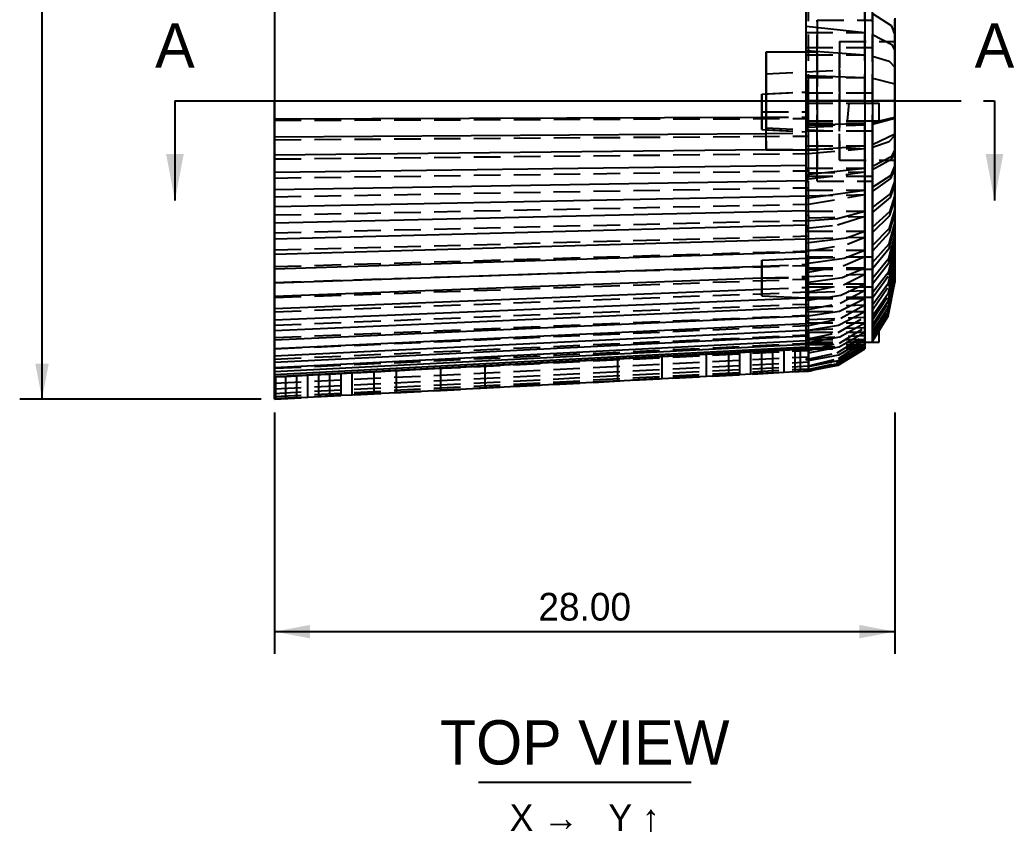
# Model space of a CAD drawing. Header units: millimetres. Extents: x 5 to 853, y 5 to 589.
# Drawn here: x 208.3 to 298.1, y 307.8 to 381.1 of the extents above; entities that cross this region are included whole.
import ezdxf
from ezdxf.enums import TextEntityAlignment as Align

# ---------------------------------------------------------------- set-up
doc = ezdxf.new("R2010")
doc.units = ezdxf.units.MM
doc.linetypes.add('HIDDEN', pattern=[3.6, 2.4, -1.2])
doc.linetypes.add('PHANTOM', pattern=[21, 11, -2, 2, -2, 2, -2])
for name, color, linetype in [('CUT', 1, 'PHANTOM'), ('CUTTHIN', 1, 'PHANTOM'), ('DIM', 3, 'CONTINUOUS'), ('HIDDEN', 8, 'HIDDEN'), ('TEXT', 3, 'CONTINUOUS'), ('VISIBLE', 7, 'CONTINUOUS')]:
    doc.layers.add(name, color=color, linetype=linetype)

msp = doc.modelspace()

# ---------------------------------------------------------------- linework, layer by layer
at = {"layer": 'CUT'}
for p, q in [((222.339244, 373.826814), (236.339244, 373.826814)), ((222.339244, 373.826814), (222.339244, 364.826814)), ((282.339244, 373.826814), (296.339244, 373.826814)), ((296.339244, 373.826814), (296.339244, 364.826814))]:
    msp.add_line(p, q, dxfattribs=at)
for points in [[(222.339244, 364.826814), (223.137244, 369.026814), (221.541244, 369.026814)], [(296.339244, 364.826814), (297.137244, 369.026814), (295.541244, 369.026814)]]:
    msp.add_solid(points, dxfattribs=at)
at = {"layer": 'CUTTHIN'}
msp.add_line((236.339244, 373.826814), (282.339244, 373.826814), dxfattribs=at)
at = {"layer": 'DIM'}
for p, q in [((210.339244, 346.892814), (210.339244, 442.214326)), ((230.139244, 346.892814), (208.339244, 346.892814)), ((231.339244, 345.692814), (231.339244, 323.892814)), ((287.339244, 345.692814), (287.339244, 323.892814)), ((231.339244, 325.892814), (287.339244, 325.892814))]:
    msp.add_line(p, q, dxfattribs=at)
for points in [[(210.339244, 346.892814), (210.947244, 350.092814), (209.731244, 350.092814)], [(231.339244, 325.892814), (234.539244, 325.284814), (234.539244, 326.500814)], [(287.339244, 325.892814), (284.139244, 326.500814), (284.139244, 325.284814)]]:
    msp.add_solid(points, dxfattribs=at)
at = {"layer": 'HIDDEN'}
for p, q in [((279.339244, 373.826814), (279.339244, 425.560147)), ((279.539244, 373.826814), (279.539244, 426.29348)), ((285.339244, 373.826814), (285.339244, 420.677175)), ((287.339244, 420.878199), (287.339244, 373.826814)), ((279.339244, 373.826814), (279.339244, 418.612037)), ((279.539244, 373.826814), (279.539244, 418.617108)), ((279.339244, 380.004259), (279.339244, 381.966865)), ((280.339244, 366.556814), (280.339244, 381.096814)), ((280.339244, 381.096814), (280.339244, 373.826814)), ((280.339244, 381.096814), (284.63071, 381.096814)), ((284.63071, 373.826814), (284.632369, 381.096814)), ((285.339244, 366.556814), (285.339244, 381.096814)), ((285.339244, 381.096814), (285.339244, 373.826814)), ((279.339244, 377.988822), (279.339244, 380.004259)), ((279.339244, 380.004259), (284.63071, 380.004259)), ((282.339244, 368.456814), (282.339244, 379.196814)), ((282.339244, 379.196814), (282.339244, 373.826814)), ((282.339244, 379.196814), (287.339244, 379.196814)), ((287.339244, 368.456814), (287.339244, 379.196814)), ((287.339244, 379.196814), (287.339244, 373.826814)), ((275.739244, 378.246814), (275.739244, 373.826814)), ((279.339244, 374.550183), (279.339244, 378.626814)), ((279.339244, 378.626814), (285.339244, 378.626814)), ((279.339244, 378.626814), (285.339244, 378.626814)), ((279.339244, 374.550183), (279.339244, 378.626814)), ((279.339244, 374.550183), (279.339244, 378.626814)), ((279.339244, 378.626814), (285.339244, 378.626814)), ((279.339244, 378.626814), (285.339244, 378.626814)), ((279.339244, 374.550183), (279.339244, 378.626814)), ((279.339244, 378.246814), (280.339244, 378.246814)), ((279.339244, 375.937793), (279.339244, 377.988822)), ((279.339244, 377.988822), (284.63071, 377.988822)), ((280.339244, 369.406814), (280.339244, 378.246814)), ((280.339244, 378.246814), (280.339244, 373.826814)), ((285.339244, 378.626814), (285.339244, 374.550183)), ((285.339244, 378.626814), (285.339244, 374.550183)), ((285.339244, 378.626814), (285.339244, 374.550183)), ((285.339244, 378.626814), (285.339244, 374.550183)), ((275.739244, 376.273325), (282.339244, 376.580302)), ((275.739244, 371.380302), (275.739244, 376.273325)), ((275.739244, 376.273325), (275.739244, 373.826814)), ((282.339244, 371.073325), (282.339244, 376.580302)), ((282.339244, 376.580302), (282.339244, 373.826814)), ((279.339244, 373.86871), (279.339244, 375.937793)), ((279.339244, 375.937793), (284.63071, 375.937793)), ((279.339244, 375.693908), (279.339244, 373.826814)), ((279.339244, 375.693908), (279.485506, 373.826814)), ((279.339244, 375.693908), (279.339244, 373.826814)), ((275.339244, 374.426814), (279.339244, 374.621936)), ((275.339244, 374.426814), (275.339244, 372.826814)), ((275.339244, 374.426814), (275.339244, 372.826814)), ((275.739244, 374.446326), (279.339244, 374.621936)), ((279.339244, 374.433818), (279.339244, 374.621936)), ((279.339244, 374.621936), (279.339244, 374.433818)), ((279.339244, 374.433818), (279.339244, 374.621936)), ((279.339244, 374.621936), (279.339244, 374.433818)), ((279.339244, 374.550183), (285.339244, 374.550183)), ((279.339244, 373.626814), (279.339244, 374.550183)), ((279.339244, 374.550183), (285.339244, 374.550183)), ((279.339244, 374.550183), (279.339244, 373.626814)), ((279.339244, 374.550183), (279.339244, 373.626814)), ((279.339244, 374.550183), (285.339244, 374.550183)), ((279.339244, 374.550183), (285.339244, 374.550183)), ((279.339244, 373.626814), (279.339244, 374.550183)), ((279.339244, 373.626814), (279.339244, 374.433818)), ((279.339244, 374.433818), (279.339244, 373.626814)), ((279.339244, 373.626814), (279.339244, 374.433818)), ((279.339244, 374.433818), (279.339244, 373.626814)), ((285.339244, 373.626814), (285.339244, 374.550183)), ((285.339244, 374.550183), (285.339244, 373.626814)), ((285.339244, 374.550183), (285.339244, 373.626814)), ((285.339244, 373.626814), (285.339244, 374.550183)), ((231.339244, 373.826814), (279.339244, 373.826814)), ((231.339244, 372.065246), (231.339244, 373.826814)), ((275.339244, 373.826814), (279.339244, 373.826814)), ((275.739244, 373.826814), (275.739244, 369.406814)), ((275.739244, 373.826814), (275.739244, 371.380302)), ((275.739244, 373.826814), (280.339244, 373.826814)), ((275.739244, 373.826814), (282.339244, 373.826814)), ((279.339244, 371.79927), (279.339244, 373.86871)), ((279.339244, 373.86871), (284.63071, 373.86871)), ((279.339244, 373.826814), (284.63071, 373.826814)), ((279.339244, 373.626814), (279.339244, 373.826814)), ((279.485506, 373.826814), (279.339244, 373.605348)), ((279.339244, 373.826814), (279.339244, 373.605348)), ((279.339244, 372.360579), (279.339244, 373.826814)), ((279.339244, 373.826814), (279.339244, 373.605348)), ((279.339244, 373.826814), (279.485506, 373.826814)), ((279.339244, 373.626814), (285.339244, 373.626814)), ((279.339244, 372.026814), (279.339244, 373.626814)), ((279.339244, 373.626814), (285.339244, 373.626814)), ((279.339244, 373.626814), (285.339244, 373.626814)), ((279.339244, 373.626814), (284.630714, 373.626814)), ((279.339244, 373.626814), (285.339244, 373.626814)), ((279.339244, 372.026814), (279.339244, 373.626814)), ((279.339244, 373.626814), (285.339244, 373.626814)), ((279.339244, 373.626814), (285.339244, 373.626814)), ((279.339244, 372.026814), (279.339244, 373.626814)), ((279.339244, 373.626814), (285.339244, 373.626814)), ((279.339244, 373.626814), (279.339244, 372.826814)), ((279.339244, 372.026814), (279.339244, 373.626814)), ((279.339244, 372.026814), (279.339244, 373.626814)), ((279.339244, 373.626814), (279.339244, 372.826814)), ((279.485506, 373.826814), (279.539244, 373.826814)), ((279.539244, 373.826814), (284.63071, 373.826814)), ((279.539244, 371.586857), (279.539244, 373.826814)), ((279.539244, 372.230458), (279.539244, 373.826814)), ((280.339244, 373.826814), (280.339244, 366.556814)), ((280.339244, 373.826814), (280.339244, 369.406814)), ((280.339244, 373.826814), (285.339244, 373.826814)), ((282.339244, 373.826814), (282.339244, 368.456814)), ((282.339244, 373.826814), (282.339244, 371.073325)), ((282.339244, 373.826814), (287.339244, 373.826814)), ((283.066477, 372.026814), (283.204271, 373.626814)), ((283.204271, 373.626814), (285.939244, 373.626814)), ((283.204271, 373.626814), (284.630716, 373.626814)), ((284.63071, 373.626814), (284.63071, 373.826814)), ((285.339239, 373.626814), (285.939244, 373.626814)), ((285.339244, 373.626814), (285.339244, 373.826814)), ((285.339244, 373.826814), (285.339244, 366.556814)), ((285.339244, 373.826814), (287.339244, 373.826814)), ((285.339244, 373.626814), (285.339244, 372.026814)), ((285.339244, 373.626814), (285.339244, 372.026814)), ((285.339244, 373.626814), (285.339244, 372.026814)), ((285.939244, 372.026814), (285.939244, 373.626814)), ((285.939244, 372.026814), (285.939244, 373.626814)), ((287.339244, 373.826814), (287.339244, 372.258621)), ((287.339244, 373.826814), (287.339244, 368.456814)), ((275.339244, 372.826814), (275.339244, 371.226814)), ((275.339244, 372.826814), (275.339244, 371.226814)), ((275.339244, 372.826814), (279.339244, 372.826814)), ((275.339244, 372.826814), (279.339244, 372.826814)), ((279.339244, 372.826814), (279.339244, 372.026814)), ((279.339244, 372.826814), (279.339244, 372.026814)), ((231.339244, 372.065246), (279.539244, 372.230458)), ((231.339244, 370.311221), (231.339244, 372.065246)), ((275.339244, 372.346868), (279.339244, 372.360579)), ((279.539244, 371.884021), (279.33924, 371.883107)), ((279.339244, 371.883107), (279.339244, 372.360579)), ((279.339244, 372.026814), (284.630714, 372.026814)), ((279.339244, 372.026814), (285.339244, 372.026814)), ((279.339244, 372.026814), (279.339244, 371.103445)), ((279.339244, 372.026814), (285.339244, 372.026814)), ((279.339244, 371.103445), (279.339244, 372.026814)), ((279.339244, 372.026814), (285.339244, 372.026814)), ((279.339244, 372.026814), (279.339244, 371.103445)), ((279.339244, 372.026814), (285.339244, 372.026814)), ((279.339244, 372.026814), (285.339244, 372.026814)), ((279.339244, 372.026814), (285.339244, 372.026814)), ((279.339244, 371.103445), (279.339244, 372.026814)), ((279.339244, 372.026814), (285.339244, 372.026814)), ((279.339244, 371.883107), (279.339244, 372.026814)), ((279.339244, 372.026814), (279.339244, 371.219809)), ((279.339244, 371.219809), (279.339244, 372.026814)), ((279.339244, 372.026814), (279.339244, 371.219809)), ((279.339244, 371.219809), (279.339244, 372.026814)), ((279.339244, 369.747168), (279.339244, 371.79927)), ((279.339244, 371.79927), (284.63071, 371.79927)), ((279.339244, 371.708841), (279.339244, 371.433389)), ((279.339244, 371.708841), (279.539244, 371.586857)), ((279.339244, 371.708841), (279.339244, 371.169826)), ((279.539244, 371.586857), (279.539244, 372.230458)), ((279.539244, 371.630451), (279.539244, 371.884021)), ((279.539244, 371.884021), (279.539244, 371.388588)), ((283.066477, 372.026814), (285.939244, 372.026814)), ((283.066477, 372.026814), (284.630716, 372.026814)), ((284.63071, 371.656605), (284.63071, 372.026814)), ((285.339239, 372.026814), (285.939244, 372.026814)), ((285.339244, 371.729693), (287.339244, 372.258621)), ((285.339244, 371.729693), (285.339244, 372.026814)), ((285.339244, 372.026814), (285.339244, 371.103445)), ((285.339244, 371.103445), (285.339244, 372.026814)), ((285.339244, 372.026814), (285.339244, 371.103445)), ((285.339244, 371.103445), (285.339244, 372.026814)), ((285.339244, 369.652768), (285.339244, 371.729693)), ((287.339244, 372.258621), (287.339244, 370.705532)), ((275.339244, 371.226814), (279.339244, 371.031692)), ((275.739244, 371.380302), (282.339244, 371.073325)), ((275.739244, 371.207302), (279.339244, 371.031692)), ((275.739244, 370.875996), (279.339244, 370.900622)), ((279.33924, 371.387448), (279.539244, 371.388588)), ((279.339244, 371.433389), (284.63071, 371.656605)), ((279.339244, 371.433389), (279.339244, 371.169826)), ((279.339244, 369.453196), (279.339244, 371.387448)), ((279.339244, 370.900622), (279.339244, 371.387448)), ((279.539244, 371.289684), (279.339244, 371.169826)), ((279.339244, 371.219809), (279.339244, 371.031692)), ((279.339244, 371.031692), (279.339244, 371.219809)), ((279.339244, 371.219809), (279.339244, 371.031692)), ((279.339244, 371.031692), (279.339244, 371.219809)), ((279.339244, 371.103445), (285.339244, 371.103445)), ((279.339244, 367.026814), (279.339244, 371.103445)), ((279.339244, 367.026814), (279.339244, 371.103445)), ((279.339244, 371.103445), (285.339244, 371.103445)), ((279.339244, 371.103445), (285.339244, 371.103445)), ((279.339244, 367.026814), (279.339244, 371.103445)), ((279.339244, 367.026814), (279.339244, 371.103445)), ((279.339244, 371.103445), (285.339244, 371.103445)), ((279.339244, 369.453196), (279.339244, 370.900622)), ((279.539244, 371.630451), (284.63071, 371.656605)), ((279.539244, 371.388588), (279.539244, 371.630451)), ((279.539244, 369.066203), (279.539244, 371.289684)), ((279.539244, 370.640938), (279.539244, 371.289684)), ((284.63071, 369.507297), (284.63071, 371.656605)), ((285.339244, 371.103445), (285.339244, 367.026814)), ((285.339244, 371.103445), (285.339244, 367.026814)), ((285.339244, 371.103445), (285.339244, 367.026814)), ((285.339244, 371.103445), (285.339244, 367.026814)), ((231.339244, 370.311221), (279.539244, 370.640938)), ((231.339244, 368.572251), (231.339244, 370.311221)), ((279.539244, 369.06506), (279.539244, 370.640938)), ((285.339244, 369.652768), (286.819861, 370.147074)), ((286.819861, 370.147074), (287.339244, 370.705532)), ((287.339244, 370.705532), (287.339244, 369.182502)), ((231.339244, 368.572251), (279.539244, 369.06506)), ((275.739244, 369.416388), (279.339244, 369.453196)), ((279.339244, 367.729956), (279.339244, 369.747168)), ((279.339244, 369.747168), (284.63071, 369.747168)), ((279.339244, 369.453196), (284.63071, 369.507297)), ((279.339244, 367.55638), (279.339244, 369.453196)), ((279.339244, 368.024498), (279.339244, 369.453196)), ((279.339244, 369.406814), (280.339244, 369.406814)), ((279.539244, 369.066203), (284.63071, 369.507297)), ((279.539244, 366.885758), (279.539244, 369.066203)), ((279.539244, 367.509573), (279.539244, 369.06506)), ((284.63071, 367.399588), (284.63071, 369.507297)), ((285.339244, 367.616041), (285.339244, 369.652768)), ((287.069293, 368.579446), (287.339244, 369.182502)), ((287.339244, 369.182502), (287.339244, 367.704199)), ((231.339244, 366.855782), (231.339244, 368.572251)), ((282.339244, 368.456814), (287.339244, 368.456814)), ((285.339244, 367.616041), (287.069293, 368.579446)), ((231.339244, 366.855782), (279.539244, 367.509573)), ((279.539244, 367.559312), (279.33924, 367.55638)), ((279.339244, 367.55638), (279.339244, 368.024498)), ((279.339244, 365.764884), (279.339244, 367.729956)), ((279.339244, 367.729956), (284.63071, 367.729956)), ((279.339244, 366.738519), (284.63071, 367.399588)), ((279.539244, 367.322131), (279.539244, 367.559312)), ((279.539244, 367.559312), (279.539244, 367.091915)), ((279.539244, 366.885758), (279.539244, 367.509573)), ((279.539244, 367.322131), (284.63071, 367.399588)), ((279.539244, 367.091915), (279.539244, 367.322131)), ((284.63071, 365.353777), (284.63071, 367.399588)), ((285.339244, 365.639128), (285.339244, 367.616041)), ((286.994832, 366.808085), (287.339244, 367.704199)), ((287.339244, 367.704199), (287.339244, 366.28486)), ((231.339244, 365.169163), (231.339244, 366.855782)), ((279.33924, 367.088764), (279.539244, 367.091915)), ((279.339244, 366.620647), (279.339244, 367.088764)), ((279.339244, 365.247653), (279.339244, 367.088764)), ((279.339244, 367.026814), (285.339244, 367.026814)), ((279.339244, 367.026814), (285.339244, 367.026814)), ((279.339244, 367.026814), (285.339244, 367.026814)), ((279.339244, 367.026814), (285.339244, 367.026814)), ((279.339244, 366.996981), (279.339244, 366.738519)), ((279.339244, 366.996981), (279.539244, 366.885758)), ((279.339244, 366.996981), (279.339244, 366.487647)), ((279.339244, 366.738519), (279.339244, 366.487647)), ((279.339244, 365.247653), (279.339244, 366.620647)), ((279.539244, 366.604952), (279.339244, 366.487647)), ((279.539244, 364.48854), (279.539244, 366.604952)), ((279.539244, 365.981137), (279.539244, 366.604952)), ((280.339244, 366.556814), (284.63071, 366.556814)), ((285.339244, 365.639128), (286.994832, 366.808085)), ((286.940119, 365.098328), (287.339244, 366.28486)), ((287.339244, 366.28486), (287.339244, 364.938154)), ((231.339244, 365.169163), (279.539244, 365.981137)), ((279.339244, 363.868757), (279.339244, 365.764884)), ((279.339244, 365.764884), (284.63071, 365.764884)), ((279.539244, 364.486298), (279.539244, 365.981137)), ((285.339244, 363.741067), (285.339244, 365.639128)), ((231.339244, 363.519618), (231.339244, 365.169163)), ((231.339244, 363.519618), (279.539244, 364.486298)), ((279.339244, 365.247653), (284.63071, 365.353777)), ((279.339244, 363.911397), (279.339244, 365.247653)), ((279.339244, 363.479978), (279.339244, 365.247653)), ((279.539244, 364.48854), (284.63071, 365.353777)), ((279.539244, 362.456544), (279.539244, 364.48854)), ((279.539244, 363.031456), (279.539244, 364.486298)), ((284.63071, 363.389566), (284.63071, 365.353777)), ((285.339244, 363.741067), (286.940119, 365.098328)), ((286.900062, 363.472795), (287.339244, 364.938154)), ((287.339244, 364.938154), (287.339244, 363.677051)), ((279.339244, 363.479978), (279.339244, 363.911397)), ((279.339244, 362.057791), (279.339244, 363.868757)), ((279.339244, 363.868757), (284.63071, 363.868757)), ((285.339244, 361.940136), (285.339244, 363.741067)), ((286.869006, 361.94701), (287.339244, 363.677051)), ((287.339244, 363.677051), (287.339244, 362.513696)), ((231.339244, 361.91421), (231.339244, 363.519618)), ((231.339244, 361.91421), (279.539244, 363.031456)), ((279.539244, 363.484815), (279.33924, 363.479978)), ((279.33924, 363.04902), (279.539244, 363.054059)), ((279.339244, 362.6176), (279.339244, 363.04902)), ((279.339244, 361.371803), (279.339244, 363.04902)), ((279.539244, 363.484815), (279.539244, 363.054059)), ((279.539244, 363.263782), (279.539244, 363.484815)), ((279.539244, 363.263782), (284.63071, 363.389566)), ((279.539244, 363.054059), (279.539244, 363.263782)), ((279.539244, 362.456544), (279.539244, 363.031456)), ((282.166357, 362.629279), (284.63071, 363.389566)), ((284.63071, 361.525871), (284.63071, 363.389566)), ((285.339244, 361.940136), (286.900062, 363.472795)), ((231.339244, 360.359814), (231.339244, 361.91421)), ((279.339244, 362.316047), (282.166357, 362.629279)), ((279.339244, 361.371803), (279.339244, 362.6176)), ((279.339244, 362.556912), (279.339244, 362.087508)), ((279.339244, 362.556912), (279.539244, 362.456544)), ((279.339244, 362.556912), (279.339244, 362.316047)), ((279.339244, 362.316047), (279.339244, 362.087508)), ((279.539244, 362.197753), (279.339244, 362.087508)), ((279.339244, 360.347473), (279.339244, 362.057791)), ((279.339244, 362.057791), (284.63071, 362.057791)), ((279.539244, 361.622841), (279.539244, 362.197753)), ((279.539244, 360.269742), (279.539244, 362.197753)), ((285.339244, 360.253681), (286.869006, 361.94701)), ((285.339244, 360.253681), (285.339244, 361.940136)), ((286.834832, 360.518214), (287.339244, 362.513696)), ((287.339244, 362.513696), (287.339244, 361.459292)), ((231.339244, 360.359814), (279.539244, 361.622841)), ((279.339244, 361.371803), (284.63071, 361.525871)), ((279.339244, 360.17934), (279.339244, 361.371803)), ((279.339244, 359.801198), (279.339244, 361.371803)), ((279.539244, 360.266486), (279.539244, 361.622841)), ((283.055478, 360.877622), (284.63071, 361.525871)), ((284.63071, 359.780641), (284.63071, 361.525871)), ((286.808978, 359.224036), (287.339244, 361.459292)), ((287.339244, 361.459292), (287.339244, 360.523995)), ((231.339244, 358.863085), (231.339244, 360.359814)), ((231.339244, 358.863085), (279.539244, 360.266486)), ((279.339244, 358.75243), (279.339244, 360.347473)), ((279.339244, 360.347473), (284.63071, 360.347473)), ((279.339244, 359.801198), (279.339244, 360.17934)), ((279.539244, 360.269742), (283.055478, 360.877622)), ((279.539244, 358.464284), (279.539244, 360.269742)), ((279.539244, 358.968198), (279.539244, 360.266486)), ((285.339244, 358.697943), (286.834832, 360.518214)), ((285.339244, 358.697943), (285.339244, 360.253681)), ((286.789365, 358.076802), (287.339244, 360.523995)), ((287.339244, 360.523995), (287.339244, 359.716811)), ((275.339244, 359.426814), (275.339244, 357.826814)), ((279.539244, 359.807755), (279.33924, 359.801198)), ((279.33924, 359.42346), (279.539244, 359.430195)), ((279.339244, 358.626814), (279.339244, 359.726814)), ((279.339244, 359.726814), (279.339244, 358.626814)), ((279.339244, 359.726814), (284.63071, 359.726814)), ((279.339244, 358.626814), (279.339244, 359.621936)), ((279.339244, 359.621936), (279.339244, 358.626814)), ((279.339244, 359.045318), (279.339244, 359.42346)), ((279.339244, 357.974592), (279.339244, 359.42346)), ((279.539244, 359.807755), (279.539244, 359.430195)), ((279.539244, 359.611364), (279.539244, 359.807755)), ((279.539244, 359.611364), (284.63071, 359.780641)), ((279.539244, 359.430195), (279.539244, 359.611364)), ((282.688534, 358.913719), (284.63071, 359.780641)), ((284.63071, 358.170683), (284.63071, 359.780641)), ((285.339244, 358.626814), (285.339244, 359.726814)), ((285.339244, 359.726814), (285.339244, 358.626814)), ((285.339244, 357.287904), (286.808978, 359.224036)), ((286.774541, 357.087312), (287.339244, 359.716811)), ((287.339244, 359.716811), (287.339244, 359.045513)), ((231.339244, 357.430433), (279.539244, 358.968198)), ((231.339244, 357.430433), (231.339244, 358.863085)), ((275.339244, 358.907099), (279.339244, 359.045318)), ((279.339244, 357.974592), (279.339244, 359.045318)), ((279.339244, 358.335928), (282.688534, 358.913719)), ((279.339244, 357.286303), (279.339244, 358.75243)), ((279.339244, 358.75243), (284.63071, 358.75243)), ((279.339244, 358.626814), (284.63071, 358.626814)), ((279.339244, 357.026814), (279.339244, 358.626814)), ((279.339244, 358.626814), (285.339244, 358.626814)), ((279.339244, 358.626814), (285.339244, 358.626814)), ((279.339244, 358.626814), (285.339244, 358.626814)), ((279.339244, 357.026814), (279.339244, 358.626814)), ((279.339244, 357.026814), (279.339244, 358.626814)), ((279.339244, 358.626814), (279.339244, 357.826814)), ((279.339244, 358.54994), (279.339244, 358.138504)), ((279.339244, 358.54994), (279.539244, 358.464284)), ((279.339244, 358.54994), (279.339244, 358.335928)), ((279.339244, 358.335928), (279.339244, 358.138504)), ((279.539244, 358.237451), (279.339244, 358.138504)), ((279.539244, 358.464284), (279.539244, 358.968198)), ((279.539244, 357.733537), (279.539244, 358.237451)), ((279.539244, 356.571934), (279.539244, 358.237451)), ((285.339244, 357.287904), (285.339244, 358.697943)), ((285.339244, 358.626814), (285.339244, 357.026814)), ((285.339244, 358.626814), (285.339244, 357.026814)), ((286.755505, 355.617034), (287.339244, 358.516568)), ((286.76349, 356.264831), (287.339244, 359.045513)), ((287.339244, 359.045513), (287.339244, 358.516568)), ((287.339244, 358.516568), (287.339244, 358.135069)), ((231.339244, 356.067994), (279.539244, 357.733537)), ((231.339244, 356.067994), (231.339244, 357.430433)), ((275.339244, 357.826361), (279.339244, 357.974592)), ((275.339244, 357.826814), (275.339244, 356.226814)), ((275.339244, 357.826814), (279.339244, 357.826814)), ((279.339244, 357.974592), (284.63071, 358.170683)), ((279.339244, 356.971748), (279.339244, 357.974592)), ((279.339244, 356.661415), (279.339244, 357.974592)), ((279.339244, 357.826814), (279.339244, 357.026814)), ((279.539244, 356.56779), (279.539244, 357.733537)), ((282.698352, 357.207964), (284.63071, 358.170683)), ((284.63071, 356.711502), (284.63071, 358.170683)), ((285.339244, 356.037144), (286.789365, 358.076802)), ((286.745961, 354.773675), (287.339244, 357.827649)), ((286.745961, 354.773675), (287.339244, 357.827649)), ((286.746983, 354.867967), (287.339244, 357.90469)), ((286.750107, 355.149962), (287.339244, 358.135069)), ((287.339244, 358.135069), (287.339244, 357.90469)), ((287.339244, 357.90469), (287.339244, 357.827649)), ((287.339244, 357.827649), (287.339244, 357.426814)), ((231.339244, 354.7816), (279.539244, 356.56779)), ((275.339244, 356.814139), (279.339244, 356.971748)), ((279.539244, 356.66944), (279.33924, 356.661415)), ((279.339244, 355.96163), (279.339244, 357.286303)), ((279.339244, 357.286303), (284.63071, 357.286303)), ((279.339244, 357.026814), (285.339244, 357.026814)), ((279.339244, 356.103445), (279.339244, 357.026814)), ((279.339244, 357.026814), (284.63071, 357.026814)), ((279.339244, 357.026814), (285.339244, 357.026814)), ((279.339244, 357.026814), (285.339244, 357.026814)), ((279.339244, 357.026814), (279.339244, 356.103445)), ((279.339244, 356.219809), (279.339244, 357.026814)), ((279.339244, 357.026814), (279.339244, 356.219809)), ((279.339244, 356.661415), (279.339244, 356.971748)), ((279.539244, 356.571934), (282.698352, 357.207964)), ((279.539244, 356.505238), (284.63071, 356.711502)), ((279.539244, 356.66944), (279.539244, 356.359584)), ((279.539244, 356.505238), (279.539244, 356.66944)), ((279.539244, 355.062398), (279.539244, 356.571934)), ((279.539244, 355.475949), (279.539244, 356.56779)), ((279.539244, 356.359584), (279.539244, 356.505238)), ((282.405455, 355.547851), (284.63071, 356.711502)), ((284.63071, 355.417151), (284.63071, 356.711502)), ((285.339244, 356.037144), (285.339244, 357.287904)), ((285.339244, 354.957708), (286.774541, 357.087312)), ((285.339244, 356.103445), (285.339244, 357.026814)), ((285.339244, 357.026814), (285.339244, 356.103445)), ((231.339244, 354.7816), (231.339244, 356.067994)), ((279.235343, 356.03676), (279.339244, 356.04108)), ((279.33924, 356.351413), (279.539244, 356.359584)), ((279.339244, 356.04108), (279.339244, 356.351414)), ((279.339244, 355.186573), (279.339244, 356.351414)), ((279.339244, 356.219809), (279.339244, 356.031692)), ((279.339244, 356.031692), (279.339244, 356.219809)), ((279.339244, 352.826814), (279.339244, 356.103445)), ((279.339244, 356.103445), (284.63071, 356.103445)), ((279.339244, 356.103445), (285.339244, 356.103445)), ((279.339244, 352.026814), (279.339244, 356.103445)), ((279.339244, 355.186573), (279.339244, 356.04108)), ((279.339244, 354.789738), (279.339244, 355.96163)), ((279.339244, 355.96163), (284.63071, 355.96163)), ((279.339244, 354.951115), (282.405455, 355.547851)), ((285.339244, 354.059992), (286.76349, 356.264831)), ((285.339244, 356.103445), (285.339244, 352.43136)), ((285.339244, 356.103445), (285.339244, 352.43136)), ((285.339244, 354.957708), (285.339244, 356.037144)), ((285.339244, 353.352641), (286.755505, 355.617034)), ((231.339244, 353.57676), (279.539244, 355.475949)), ((231.339244, 353.57676), (231.339244, 354.7816)), ((279.339244, 355.186573), (284.63071, 355.417151)), ((279.339244, 354.411887), (279.339244, 355.186573)), ((279.339244, 354.181288), (279.339244, 355.186573)), ((279.339244, 355.13005), (279.339244, 354.792393)), ((279.339244, 355.13005), (279.539244, 355.062398)), ((279.339244, 355.13005), (279.339244, 354.951115)), ((279.339244, 354.951115), (279.339244, 354.792393)), ((279.539244, 354.876241), (279.339244, 354.792393)), ((279.339244, 353.780652), (279.339244, 354.789738)), ((279.339244, 354.789738), (284.63071, 354.789738)), ((279.539244, 355.062398), (279.539244, 355.475949)), ((279.539244, 354.462689), (279.539244, 354.876241)), ((279.539244, 353.537222), (279.539244, 354.876241)), ((282.476241, 354.193365), (284.63071, 355.417151)), ((284.63071, 354.300096), (284.63071, 355.417151)), ((285.339244, 352.842467), (286.750107, 355.149962)), ((285.339244, 354.059992), (285.339244, 354.957708)), ((285.339244, 352.534385), (286.746983, 354.867967)), ((285.339244, 352.43136), (286.745961, 354.773675)), ((285.339244, 352.43136), (286.745961, 354.773675)), ((231.339244, 352.458635), (279.539244, 354.462689)), ((279.539244, 354.190473), (279.33924, 354.181288)), ((279.33924, 353.950936), (279.539244, 353.960229)), ((279.339244, 354.181288), (279.339244, 354.411887)), ((279.339244, 353.720338), (279.339244, 353.950937)), ((279.339244, 353.114888), (279.339244, 353.950937)), ((279.339244, 352.942999), (279.339244, 353.780652)), ((279.339244, 353.780652), (284.63071, 353.780652)), ((279.339244, 353.114888), (279.339244, 353.720338)), ((279.539244, 353.532349), (279.539244, 354.462689)), ((279.539244, 354.064771), (284.63071, 354.300096)), ((279.539244, 353.537222), (282.476241, 354.193365)), ((279.539244, 354.190473), (279.539244, 353.960229)), ((279.539244, 354.064771), (279.539244, 354.190473)), ((279.539244, 353.960229), (279.539244, 354.064771)), ((282.229042, 352.901811), (284.63071, 354.300096)), ((284.63071, 353.371093), (284.63071, 354.300096)), ((285.339244, 353.352641), (285.339244, 354.059992)), ((231.339244, 352.458635), (231.339244, 353.57676)), ((231.339244, 351.432011), (279.539244, 353.532349)), ((279.339244, 353.114888), (284.63071, 353.371093)), ((279.339244, 352.59813), (279.339244, 353.114888)), ((279.339244, 352.456128), (279.339244, 353.114888)), ((279.339244, 352.942999), (284.63071, 352.942999)), ((279.339244, 352.826814), (279.339244, 352.942999)), ((279.339244, 352.291684), (282.229042, 352.901811)), ((279.539244, 352.381617), (279.539244, 353.537222)), ((279.539244, 352.688913), (279.539244, 353.532349)), ((279.539244, 352.640627), (279.539244, 352.826814)), ((282.339742, 351.952233), (284.63071, 353.371093)), ((284.63071, 352.63909), (284.63071, 353.371093)), ((285.339239, 352.431354), (285.939244, 353.23316)), ((285.339239, 352.431354), (285.939244, 353.23316)), ((285.339244, 352.842467), (285.339244, 353.352641)), ((285.339244, 352.534385), (285.339244, 352.842467)), ((285.939244, 352.905695), (285.939244, 353.23316)), ((285.939244, 352.026814), (285.939244, 353.23316)), ((231.339244, 350.501286), (279.539244, 352.688913)), ((231.339244, 351.432011), (231.339244, 352.458635)), ((231.339244, 349.670443), (279.539244, 351.935993)), ((279.539244, 352.46612), (279.33924, 352.456128)), ((279.33924, 352.314278), (279.539244, 352.324336)), ((279.339244, 352.456128), (279.339244, 352.59813)), ((279.339244, 352.026814), (279.339244, 352.594602)), ((279.339244, 352.283944), (279.339244, 352.594602)), ((279.339244, 352.428665), (279.339244, 352.177763)), ((279.339244, 352.428665), (279.539244, 352.381617)), ((279.339244, 352.428665), (279.339244, 352.291684)), ((279.339244, 352.172277), (279.339244, 352.314278)), ((279.339244, 351.839151), (279.339244, 352.314278)), ((279.339244, 352.291684), (279.339244, 352.177763)), ((279.339244, 351.809123), (279.339244, 352.283944)), ((279.339244, 352.283944), (284.63071, 352.283944)), ((279.539244, 352.24329), (279.339244, 352.177763)), ((279.339244, 351.839151), (279.339244, 352.172277)), ((279.339244, 351.839151), (284.63071, 352.111136)), ((279.339244, 352.026814), (284.63071, 352.026814)), ((279.339244, 352.026814), (285.939244, 352.026814)), ((279.539244, 352.381617), (279.539244, 352.688913)), ((279.539244, 350.539438), (279.539244, 352.640627)), ((279.539244, 352.383747), (284.63071, 352.63909)), ((279.539244, 352.46612), (279.539244, 352.324336)), ((279.539244, 352.383747), (279.539244, 352.46612)), ((279.539244, 352.324336), (279.539244, 352.383747)), ((279.539244, 351.935993), (279.539244, 352.24329)), ((279.539244, 351.282227), (279.539244, 352.24329)), ((279.539244, 351.282227), (282.339742, 351.952233)), ((279.539244, 351.276813), (279.539244, 351.935993)), ((282.124891, 351.078705), (284.63071, 352.63909)), ((282.265171, 350.571822), (284.63071, 352.111136)), ((284.63071, 352.111136), (284.63071, 352.63909)), ((284.63071, 351.792317), (284.63071, 352.111136)), ((285.339244, 352.43136), (285.339244, 352.534385)), ((285.339244, 352.13534), (285.339244, 352.43136)), ((231.339244, 350.501286), (231.339244, 351.432011)), ((231.339244, 348.892814), (279.339244, 351.408387)), ((231.339244, 348.943042), (279.539244, 351.276813)), ((279.539244, 351.562646), (279.33924, 351.552232)), ((279.33924, 351.504335), (279.539244, 351.514772)), ((279.339244, 351.60018), (279.339244, 351.839151)), ((279.339244, 351.552232), (279.339244, 351.839151)), ((279.339244, 351.522596), (279.339244, 351.809123)), ((279.339244, 351.809123), (284.63071, 351.809123)), ((279.339244, 351.408387), (284.63071, 351.685701)), ((279.339244, 351.408387), (284.63071, 351.685701)), ((279.339244, 351.552232), (279.339244, 351.60018)), ((279.339244, 351.426814), (279.339244, 351.522596)), ((279.339244, 351.522596), (284.63071, 351.522596)), ((279.339244, 351.456387), (279.339244, 351.504335)), ((279.339244, 351.408387), (279.339244, 351.456387)), ((279.339244, 351.426814), (279.339244, 351.408387)), ((279.339244, 351.426814), (284.3409, 351.426814)), ((279.339244, 350.459836), (282.124891, 351.078705)), ((279.539244, 351.526769), (284.63071, 351.792317)), ((279.539244, 351.562646), (279.539244, 351.514772)), ((279.539244, 351.526769), (279.539244, 351.562646)), ((279.539244, 351.514772), (279.539244, 351.526769)), ((279.539244, 350.524963), (279.539244, 351.282227)), ((279.539244, 350.714195), (279.539244, 351.276813)), ((282.076301, 350.149183), (284.63071, 351.792317)), ((282.374975, 350.166161), (284.63071, 351.685701)), ((282.374975, 350.166161), (284.3409, 351.426814)), ((284.3409, 351.426814), (284.63071, 351.685701)), ((284.3409, 351.426814), (284.63071, 351.426814)), ((284.63071, 351.685701), (284.63071, 351.792317)), ((231.339244, 348.322198), (279.539244, 350.714195)), ((231.339244, 349.670443), (231.339244, 350.501286)), ((231.339244, 347.810568), (279.539244, 350.250549)), ((279.339244, 350.5496), (279.339244, 350.395095)), ((279.339244, 350.5496), (279.539244, 350.524963)), ((279.339244, 350.5496), (279.339244, 350.459836)), ((279.339244, 350.459836), (279.339244, 350.395095)), ((279.539244, 350.439782), (279.339244, 350.395095)), ((279.339244, 349.525969), (282.076301, 350.149183)), ((279.539244, 350.524963), (279.539244, 350.714195)), ((279.539244, 349.893608), (282.265171, 350.571822)), ((279.539244, 350.539438), (279.539244, 350.36611)), ((279.539244, 350.250549), (279.539244, 350.439782)), ((279.539244, 349.893608), (279.539244, 350.439782)), ((279.539244, 350.36611), (279.539244, 349.849018)), ((279.539244, 349.887861), (279.539244, 350.250549)), ((279.690844, 349.439164), (282.374975, 350.166161)), ((279.690844, 349.439164), (282.374975, 350.166161)), ((231.339244, 347.410343), (279.539244, 349.887861)), ((231.339244, 348.943042), (231.339244, 349.670443)), ((231.339244, 347.123238), (279.539244, 349.627682)), ((231.339244, 346.950482), (279.539244, 349.471128)), ((231.339244, 346.892814), (279.339244, 349.408387)), ((279.339244, 349.565064), (279.339244, 349.512895)), ((279.339244, 349.565064), (279.539244, 349.563786)), ((279.339244, 349.565064), (279.339244, 349.525969)), ((279.539244, 349.535024), (279.339244, 349.512895)), ((279.339244, 349.525969), (279.339244, 349.512895)), ((279.339244, 349.408387), (279.539244, 349.418869)), ((279.539244, 349.563786), (279.539244, 349.893608)), ((279.539244, 349.627682), (279.539244, 349.887861)), ((279.539244, 349.849018), (279.539244, 349.536983)), ((279.539244, 349.563786), (279.539244, 349.627682)), ((279.539244, 349.536983), (279.539244, 349.432674)), ((279.539244, 349.471128), (279.539244, 349.535024)), ((279.539244, 349.424729), (279.539244, 349.535024)), ((279.539244, 349.418869), (279.539244, 349.471128)), ((279.539244, 349.432674), (279.539244, 349.424729)), ((231.339244, 348.322198), (231.339244, 348.943042)), ((231.339244, 347.810568), (231.339244, 348.322198)), ((231.339244, 347.410343), (231.339244, 347.810568)), ((231.339244, 347.123238), (231.339244, 347.410343)), ((231.339244, 346.950482), (231.339244, 347.123238)), ((231.339244, 346.892814), (231.339244, 346.950482))]:
    msp.add_line(p, q, dxfattribs=at)
at = {"layer": 'TEXT'}
msp.add_line((249.739244, 312.292814), (268.939244, 312.292814), dxfattribs=at)
at = {"layer": 'VISIBLE'}
for p, q in [((284.632369, 381.096814), (284.63392, 387.926814)), ((231.339244, 385.09348), (231.339244, 373.826814)), ((279.339244, 380.555816), (279.339244, 382.693656)), ((284.63071, 381.966865), (284.63071, 380.004259)), ((285.339244, 381.70939), (285.339244, 379.808862)), ((285.339244, 381.70939), (287.004768, 380.618939)), ((284.63071, 381.096814), (285.339244, 381.096814)), ((287.339244, 379.786494), (287.339244, 381.172436)), ((279.339244, 378.36043), (279.339244, 380.555816)), ((279.339244, 380.555816), (284.63071, 380.004259)), ((284.63071, 380.004259), (284.63071, 377.988822)), ((285.339244, 379.808862), (285.339244, 377.857175)), ((285.339244, 379.808862), (287.080225, 378.907212)), ((287.004768, 380.618939), (287.339244, 379.786494)), ((287.339244, 378.349586), (287.339244, 379.786494)), ((287.080225, 378.907212), (287.339244, 378.349586)), ((275.739244, 369.406814), (275.739244, 378.246814)), ((275.739244, 378.246814), (279.339244, 378.246814)), ((279.339244, 376.126273), (279.339244, 378.36043)), ((279.339244, 378.36043), (284.63071, 377.988822)), ((284.63071, 377.988822), (284.63071, 375.937793)), ((287.339244, 376.873999), (287.339244, 378.349586)), ((285.339244, 377.857175), (285.339244, 375.871021)), ((285.339244, 377.857175), (286.819861, 377.400816)), ((286.819861, 377.400816), (287.339244, 376.873999)), ((287.339244, 375.372352), (287.339244, 376.873999)), ((279.339244, 373.872451), (279.339244, 376.126273)), ((279.339244, 376.126273), (284.63071, 375.937793)), ((284.63071, 375.937793), (284.63071, 373.86871)), ((285.339244, 375.871021), (285.339244, 373.867385)), ((285.339244, 375.871021), (287.339244, 375.372352)), ((287.339244, 373.857488), (287.339244, 375.372352)), ((275.339244, 374.426814), (275.739244, 374.446326)), ((275.339244, 371.226814), (275.339244, 374.426814)), ((231.339244, 373.826814), (231.339244, 372.196052)), ((231.339244, 373.826814), (275.339244, 373.826814)), ((279.339244, 371.618239), (279.339244, 373.872451)), ((279.339244, 373.872451), (284.63071, 373.86871)), ((284.63071, 373.86871), (284.63071, 371.79927)), ((285.339244, 373.867385), (285.339244, 371.863402)), ((285.339244, 373.867385), (287.339244, 373.857488)), ((287.339244, 372.342362), (287.339244, 373.857488)), ((231.339244, 372.196052), (275.339244, 372.346868)), ((231.339244, 372.196052), (231.339244, 370.572274)), ((279.339244, 371.618239), (284.63071, 371.79927)), ((284.63071, 371.79927), (284.63071, 369.747168)), ((285.339244, 371.863402), (287.339244, 372.342362)), ((285.339244, 371.863402), (285.339244, 369.87621)), ((287.339244, 370.839931), (287.339244, 372.342362)), ((231.339244, 370.572274), (275.739244, 370.875996)), ((275.339244, 371.226814), (275.739244, 371.207302)), ((279.339244, 369.382914), (279.339244, 371.618239)), ((285.339244, 369.87621), (287.339244, 370.839931)), ((287.339244, 369.363043), (287.339244, 370.839931)), ((231.339244, 370.572274), (231.339244, 368.962432)), ((285.339244, 369.87621), (285.339244, 367.922803)), ((231.339244, 368.962432), (275.739244, 369.416388)), ((275.739244, 369.406814), (279.339244, 369.406814)), ((279.339244, 369.382914), (284.63071, 369.747168)), ((279.339244, 367.185594), (279.339244, 369.382914)), ((284.63071, 369.747168), (284.63071, 367.729956)), ((287.083705, 368.816324), (287.339244, 369.363043)), ((287.339244, 367.924329), (287.339244, 369.363043)), ((231.339244, 368.962432), (231.339244, 367.37342)), ((285.339244, 367.922803), (287.083705, 368.816324)), ((231.339244, 367.37342), (279.339244, 368.024498)), ((231.339244, 367.37342), (231.339244, 365.812042)), ((279.339244, 367.185594), (284.63071, 367.729956)), ((279.339244, 365.045069), (279.339244, 367.185594)), ((284.63071, 367.729956), (284.63071, 365.764884)), ((285.339244, 367.922803), (285.339244, 366.019888)), ((287.007435, 367.103081), (287.339244, 367.924329)), ((287.339244, 366.536094), (287.339244, 367.924329)), ((231.339244, 365.812042), (279.339244, 366.620647)), ((284.63071, 366.556814), (285.339244, 366.556814)), ((285.339244, 366.019888), (287.007435, 367.103081)), ((286.949804, 365.439568), (287.339244, 366.536094)), ((287.339244, 365.210208), (287.339244, 366.536094)), ((231.339244, 365.812042), (231.339244, 364.284985)), ((279.339244, 365.045069), (284.63071, 365.764884)), ((284.63071, 365.764884), (284.63071, 363.868757)), ((285.339244, 366.019888), (285.339244, 364.183736)), ((285.339244, 364.183736), (286.949804, 365.439568)), ((231.339244, 364.284985), (279.339244, 365.247653)), ((279.339244, 362.979645), (279.339244, 365.045069)), ((286.906664, 363.846549), (287.339244, 365.210208)), ((287.339244, 363.958011), (287.339244, 365.210208)), ((231.339244, 364.284985), (231.339244, 362.798788)), ((231.339244, 362.798788), (279.339244, 363.911397)), ((282.166357, 363.209175), (284.63071, 363.868757)), ((284.63071, 363.868757), (284.63071, 362.057791)), ((285.339244, 364.183736), (285.339244, 362.430052)), ((285.339244, 362.430052), (286.906664, 363.846549)), ((286.874215, 362.340537), (287.339244, 363.958011)), ((287.339244, 362.790212), (287.339244, 363.958011)), ((231.339244, 362.798788), (231.339244, 361.359814)), ((279.339244, 362.979645), (282.166357, 363.209175)), ((279.339244, 361.006985), (279.339244, 362.979645)), ((286.841273, 360.920511), (287.339244, 362.790212)), ((287.339244, 361.716797), (287.339244, 362.790212)), ((231.339244, 361.359814), (279.339244, 362.6176)), ((282.970643, 361.465105), (284.63071, 362.057791)), ((284.63071, 362.057791), (284.63071, 360.347473)), ((285.339244, 362.430052), (285.339244, 360.773833)), ((285.339244, 360.773833), (286.874215, 362.340537)), ((231.339244, 359.974226), (279.339244, 361.371803)), ((231.339244, 361.359814), (231.339244, 359.974226)), ((279.339244, 361.006985), (282.970643, 361.465105)), ((279.339244, 359.143961), (279.339244, 361.006985)), ((285.339244, 359.229242), (286.841273, 360.920511)), ((286.812197, 359.608296), (287.339244, 361.716797)), ((287.339244, 360.746947), (287.339244, 361.716797)), ((231.339244, 358.647956), (279.339244, 360.17934)), ((282.75853, 359.606055), (284.63071, 360.347473)), ((284.63071, 360.347473), (284.63071, 358.75243)), ((285.339244, 360.773833), (285.339244, 359.229242)), ((286.78973, 358.423304), (287.339244, 360.746947)), ((287.339244, 359.888955), (287.339244, 360.746947)), ((231.339244, 359.974226), (231.339244, 358.647956)), ((275.339244, 359.426814), (279.339244, 359.621936)), ((275.339244, 356.226814), (275.339244, 359.426814)), ((279.339244, 359.143961), (282.75853, 359.606055)), ((279.339244, 357.406503), (279.339244, 359.143961)), ((284.63071, 359.726814), (285.339244, 359.726814)), ((285.339244, 357.80949), (286.812197, 359.608296)), ((285.339244, 359.229242), (285.339244, 357.80949)), ((286.759051, 356.473784), (287.339244, 359.150159)), ((286.772373, 357.375543), (287.339244, 359.888955)), ((287.339244, 359.150159), (287.339244, 359.888955)), ((287.339244, 358.536878), (287.339244, 359.150159)), ((231.339244, 357.386685), (275.339244, 358.907099)), ((231.339244, 358.647956), (231.339244, 357.386685)), ((282.59113, 357.871614), (284.63071, 358.75243)), ((284.63071, 358.75243), (284.63071, 357.286303)), ((284.63071, 358.626814), (285.339244, 358.626814)), ((285.339244, 356.526716), (286.78973, 358.423304)), ((286.748996, 355.725541), (287.339244, 358.536878)), ((287.339244, 358.054355), (287.339244, 358.536878)), ((231.339244, 356.195813), (275.339244, 357.826361)), ((231.339244, 357.386685), (231.339244, 356.195813)), ((279.339244, 357.406503), (282.59113, 357.871614)), ((279.339244, 355.809472), (279.339244, 357.406503)), ((285.339244, 357.80949), (285.339244, 356.526716)), ((285.339244, 355.391893), (286.772373, 357.375543)), ((286.732805, 354.371922), (287.339244, 357.426814)), ((286.733758, 354.457406), (287.339244, 357.49694)), ((286.736663, 354.713151), (287.339244, 357.706718)), ((286.741659, 355.137035), (287.339244, 358.054355)), ((287.339244, 357.706718), (287.339244, 358.054355)), ((287.339244, 357.49694), (287.339244, 357.706718)), ((287.339244, 357.426814), (287.339244, 357.49694)), ((231.339244, 355.08044), (275.339244, 356.814139)), ((282.457394, 356.276936), (284.63071, 357.286303)), ((284.63071, 357.286303), (284.63071, 355.96163)), ((284.63071, 357.026814), (285.339244, 357.026814)), ((285.339244, 356.526716), (285.339244, 355.391893)), ((285.339244, 354.414724), (286.759051, 356.473784)), ((231.339244, 356.195813), (231.339244, 355.08044)), ((231.339244, 354.045342), (279.235343, 356.03676)), ((275.339244, 356.226814), (279.339244, 356.031692)), ((279.339244, 355.809472), (282.457394, 356.276936)), ((279.339244, 354.366524), (279.339244, 355.809472)), ((282.350011, 354.835861), (284.63071, 355.96163)), ((284.63071, 356.103445), (285.339244, 356.103445)), ((284.63071, 355.96163), (284.63071, 354.789738)), ((285.339244, 353.603567), (286.748996, 355.725541)), ((231.339244, 353.09495), (279.339244, 355.186573)), ((231.339244, 355.08044), (231.339244, 354.045342)), ((279.339244, 354.366524), (282.350011, 354.835861)), ((282.263972, 353.560852), (284.63071, 354.789738)), ((284.63071, 354.789738), (284.63071, 353.780652)), ((285.339244, 355.391893), (285.339244, 354.414724)), ((285.339244, 352.965358), (286.741659, 355.137035)), ((285.339244, 352.505556), (286.736663, 354.713151)), ((231.339244, 352.233336), (279.339244, 354.411887)), ((231.339244, 354.045342), (231.339244, 353.09495)), ((231.339244, 351.464189), (279.339244, 353.720338)), ((279.339244, 353.09), (279.339244, 354.366524)), ((282.365555, 352.523127), (284.63071, 353.780652)), ((284.63071, 353.780652), (284.63071, 352.942999)), ((285.339244, 352.228092), (286.733758, 354.457406)), ((285.339244, 354.414724), (285.339244, 353.603567)), ((285.339244, 352.13534), (286.732805, 354.371922)), ((231.339244, 350.790802), (279.339244, 353.114888)), ((231.339244, 353.09495), (231.339244, 352.233336)), ((279.339244, 353.09), (282.263972, 353.560852)), ((279.339244, 352.826814), (279.339244, 353.09)), ((279.339244, 352.594602), (279.339244, 352.826814)), ((279.339244, 352.826814), (279.539244, 352.826814)), ((279.539244, 352.826814), (279.539244, 351.99606)), ((282.312825, 351.613004), (284.63071, 352.942999)), ((284.63071, 352.942999), (284.63071, 352.283944)), ((285.339244, 353.603567), (285.339244, 352.965358)), ((285.339244, 352.965358), (285.339244, 352.505556)), ((285.939244, 352.026814), (285.939244, 352.905695)), ((231.339244, 350.216058), (279.339244, 352.59813)), ((231.339244, 352.233336), (231.339244, 351.464189)), ((231.339244, 349.742419), (279.339244, 352.172277)), ((279.339244, 352.594602), (279.539244, 352.640627)), ((279.339244, 351.408387), (279.339244, 352.594602)), ((279.539244, 351.99606), (282.365555, 352.523127)), ((279.539244, 351.99606), (279.539244, 351.083836)), ((282.273431, 350.896891), (284.63071, 352.283944)), ((284.63071, 352.283944), (284.63071, 351.809123)), ((284.63071, 352.026814), (285.939244, 352.026814)), ((285.339244, 352.505556), (285.339244, 352.228092)), ((285.339244, 352.228092), (285.339244, 352.13534)), ((231.339244, 349.371914), (279.339244, 351.839151)), ((231.339244, 349.106128), (279.339244, 351.60018)), ((231.339244, 351.464189), (231.339244, 350.790802)), ((231.339244, 348.946199), (279.339244, 351.456387)), ((270.339244, 350.936717), (272.339244, 351.041533)), ((272.339244, 351.041533), (273.339244, 351.09394)), ((272.339244, 349.041533), (272.339244, 351.041533)), ((273.339244, 351.09394), (274.339244, 351.146348)), ((273.339244, 349.09394), (273.339244, 351.09394)), ((274.339244, 351.146348), (275.339244, 351.198756)), ((274.339244, 349.146348), (274.339244, 351.146348)), ((275.339244, 351.198756), (276.339244, 351.251164)), ((275.339244, 349.198756), (275.339244, 351.198756)), ((276.339244, 351.251164), (277.339244, 351.303572)), ((276.339244, 349.251164), (276.339244, 351.251164)), ((277.339244, 351.303572), (278.339244, 351.355979)), ((277.339244, 349.303572), (277.339244, 351.303572)), ((278.339244, 351.355979), (278.839244, 351.382183)), ((278.339244, 349.355979), (278.339244, 351.355979)), ((278.839244, 351.382183), (279.339244, 351.408387)), ((278.839244, 349.382183), (278.839244, 351.382183)), ((279.339244, 351.408387), (279.339244, 351.504335)), ((279.539244, 351.083836), (282.312825, 351.613004)), ((279.539244, 351.083836), (279.539244, 350.539438)), ((282.224732, 349.965509), (284.63071, 351.426814)), ((282.230039, 350.069591), (284.63071, 351.522596)), ((282.246114, 350.380943), (284.63071, 351.809123)), ((284.63071, 351.809123), (284.63071, 351.522596)), ((284.63071, 351.522596), (284.63071, 351.426814)), ((231.339244, 350.790802), (231.339244, 350.216058)), ((231.339244, 350.216058), (231.339244, 349.742419)), ((250.339244, 349.888562), (262.339244, 350.517455)), ((262.339244, 350.517455), (266.339244, 350.727086)), ((262.339244, 348.517455), (262.339244, 350.517455)), ((266.339244, 350.727086), (270.339244, 350.936717)), ((266.339244, 348.727086), (266.339244, 350.727086)), ((270.339244, 348.936717), (270.339244, 350.936717)), ((279.539244, 350.36611), (282.273431, 350.896891)), ((279.539244, 349.418869), (279.539244, 350.539438)), ((279.539244, 349.849018), (282.246114, 350.380943)), ((231.339244, 349.742419), (231.339244, 349.371914)), ((231.339244, 349.371914), (231.339244, 349.106128)), ((237.339244, 349.20726), (238.339244, 349.259668)), ((238.339244, 349.259668), (240.339244, 349.364484)), ((238.339244, 347.259668), (238.339244, 349.259668)), ((240.339244, 349.364484), (242.339244, 349.469299)), ((240.339244, 347.364484), (240.339244, 349.364484)), ((242.339244, 349.469299), (246.339244, 349.67893)), ((242.339244, 347.469299), (242.339244, 349.469299)), ((246.339244, 349.67893), (250.339244, 349.888562)), ((246.339244, 347.67893), (246.339244, 349.67893)), ((250.339244, 347.888562), (250.339244, 349.888562)), ((276.339244, 349.251164), (275.339244, 349.198756)), ((277.339244, 349.303572), (276.339244, 349.251164)), ((278.339244, 349.355979), (277.339244, 349.303572)), ((278.839244, 349.382183), (278.339244, 349.355979)), ((279.539244, 349.418869), (278.839244, 349.382183)), ((279.539244, 349.536983), (282.230039, 350.069591)), ((279.539244, 349.432674), (282.224732, 349.965509)), ((279.539244, 349.424729), (279.690844, 349.439164)), ((279.539244, 349.424729), (279.690844, 349.439164)), ((231.339244, 349.106128), (231.339244, 348.946199)), ((231.339244, 348.946199), (231.339244, 348.892814)), ((231.339244, 348.892814), (231.359244, 348.893862)), ((231.339244, 346.892814), (231.339244, 348.892814)), ((231.359244, 348.893862), (231.439244, 348.898055)), ((231.359244, 346.893862), (231.359244, 348.893862)), ((231.439244, 348.898055), (232.339244, 348.945222)), ((231.439244, 346.898055), (231.439244, 348.898055)), ((232.339244, 348.945222), (233.339244, 348.997629)), ((232.339244, 346.945222), (232.339244, 348.945222)), ((233.339244, 348.997629), (234.339244, 349.050037)), ((233.339244, 346.997629), (233.339244, 348.997629)), ((234.339244, 349.050037), (235.339244, 349.102445)), ((234.339244, 347.050037), (234.339244, 349.050037)), ((235.339244, 349.102445), (236.339244, 349.154853)), ((235.339244, 347.102445), (235.339244, 349.102445)), ((236.339244, 349.154853), (237.339244, 349.20726)), ((236.339244, 347.154853), (236.339244, 349.154853)), ((237.339244, 347.20726), (237.339244, 349.20726)), ((262.339244, 348.517455), (250.339244, 347.888562)), ((266.339244, 348.727086), (262.339244, 348.517455)), ((270.339244, 348.936717), (266.339244, 348.727086)), ((272.339244, 349.041533), (270.339244, 348.936717)), ((273.339244, 349.09394), (272.339244, 349.041533)), ((274.339244, 349.146348), (273.339244, 349.09394)), ((275.339244, 349.198756), (274.339244, 349.146348)), ((242.339244, 347.469299), (240.339244, 347.364484)), ((246.339244, 347.67893), (242.339244, 347.469299)), ((250.339244, 347.888562), (246.339244, 347.67893)), ((231.359244, 346.893862), (231.339244, 346.892814)), ((231.439244, 346.898055), (231.359244, 346.893862)), ((232.339244, 346.945222), (231.439244, 346.898055)), ((233.339244, 346.997629), (232.339244, 346.945222)), ((234.339244, 347.050037), (233.339244, 346.997629)), ((235.339244, 347.102445), (234.339244, 347.050037)), ((236.339244, 347.154853), (235.339244, 347.102445)), ((237.339244, 347.20726), (236.339244, 347.154853)), ((238.339244, 347.259668), (237.339244, 347.20726)), ((240.339244, 347.364484), (238.339244, 347.259668))]:
    msp.add_line(p, q, dxfattribs=at)

# ---------------------------------------------------------------- texts
at = {"layer": 'TEXT'}
for p in [(222.339244, 378.826814), (296.339244, 378.826814)]:
    msp.add_text('A', height=4, dxfattribs=at).set_placement(p, align=Align.MIDDLE_CENTER)
for s, height, p in [('28.00', 2.5, (259.339244, 326.892814)), ('TOP VIEW', 4, (259.339244, 313.892814)), ('X →   Y ↑', 2.4, (259.339244, 307.892814))]:
    msp.add_text(s, height=height, dxfattribs=at).set_placement(p, align=Align.CENTER)

doc.saveas('drawing.dxf')
